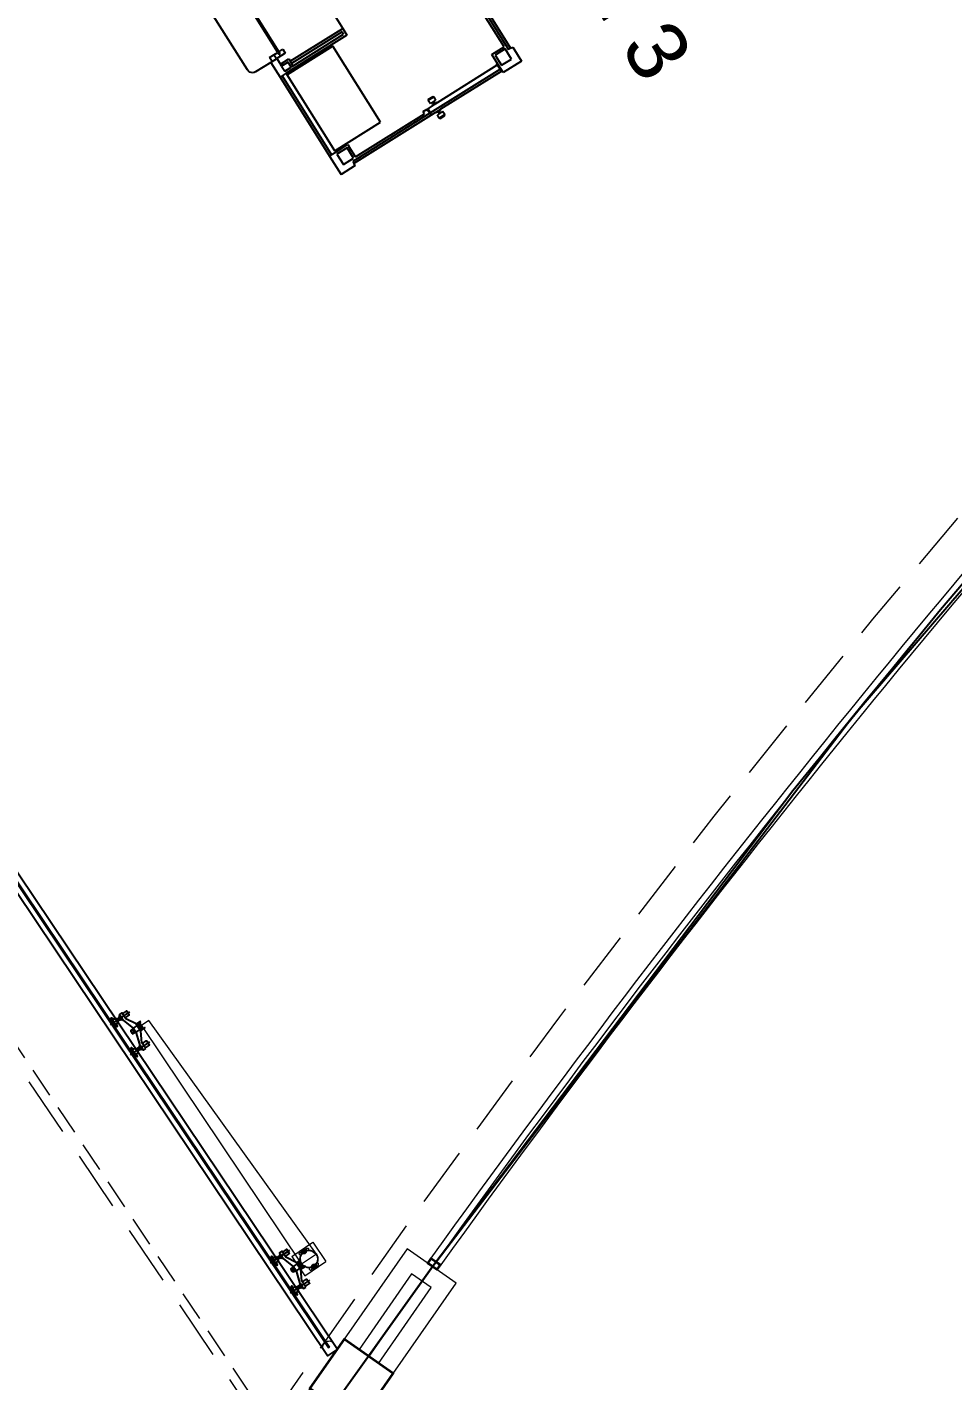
# Model space of a CAD drawing. Header units: metres. Extents: x 2 to 659295185, y -28 to 1124222152.
# Drawn here: x 655505.4 to 655513.14, y 1126177.63 to 1126188.94 of the extents above; entities that cross this region are included whole.
import ezdxf

# ---------------------------------------------------------------- set-up
doc = ezdxf.new("R2010")
doc.units = ezdxf.units.M
doc.header["$MEASUREMENT"] = 0
for name, pattern in [('CCSM_C1_CUERPO NS$0$CONTINUA', [0]), ('CCSM_XREF ESTRUCTURA15$0$RAYITAS', [0.375, 0.25, -0.125]), ('DASHED', [0.75, 0.5, -0.25])]:
    doc.linetypes.add(name, pattern=pattern)
doc.layers.get('0').update_dxf_attribs({"linetype": 'CONTINUOUS'})
doc.layers.add('CCSM_C1_CUERPO NS$0$A-AREAS COMERCIALES', color=151, linetype='CONTINUOUS', plot=False)
for name, color, linetype in [('CCSM_C1_CUERPO NS$0$A-ESTRUCTURA DE FACHADA DE VIDRIO', 5, 'CONTINUOUS'), ('CCSM_C1_CUERPO NS$0$A-FRENTE DE LOCAL', 4, 'CONTINUOUS'), ('CCSM_C1_CUERPO NS$0$A-MARCOS LOCALES', 4, 'CONTINUOUS'), ('CCSM_C1_CUERPO NS$0$A-PARED', 2, 'CCSM_C1_CUERPO NS$0$CONTINUA'), ('CCSM_C1_CUERPO NS$0$A-VIDRIO', 135, 'CONTINUOUS'), ('CCSM_XREF ESTRUCTURA15$0$E-PROYECCION TECHO', 9, 'CCSM_XREF ESTRUCTURA15$0$RAYITAS'), ('CCSM_XREF KIOSKOSE$0$Kiosco General', 154, 'CONTINUOUS'), ('CCSM_XREF KIOSKOSE$0$Kiosko de Inf', 42, 'CONTINUOUS'), ('modulo informacion', 7, 'CONTINUOUS'), ('SectionCutEdges', 1, 'CONTINUOUS')]:
    doc.layers.add(name, color=color, linetype=linetype)
doc.layers.add('CCSM_XREF ESTRUCTURA15$0$E-CA-COLUMNA', color=2, linetype='CONTINUOUS', lineweight=35)
doc.layers.add('CCSM_XREF ESTRUCTURA15$0$E-CN-COLUMNA', color=2, linetype='CONTINUOUS', lineweight=35)
doc.styles.add('CCSM_XREF KIOSKOSE$0$Standard', font='txt')

# ---------------------------------------------------------------- blocks, each defined once
blk = doc.blocks.new('CCSM_C1_CUERPO NS$0$MARCO LOCAL-COLUMNA')
for points in [[(-0.05, -0.05), (-0.05, 0), (0.05, 0), (0.05, -0.05)], [(-0.045, -0.045), (-0.045, -0.005), (0.045, -0.005), (0.045, -0.045)]]:
    blk.add_lwpolyline(points, close=True)
blk = doc.blocks.new('CCSM_C1_CUERPO NS$0$A$C682819FC')
for p, q in [((-0.018, 0.005), (-0.018, 0)), ((-0.007, 0.001), (-0.007, 0)), ((0.007, 0.001), (0.007, 0)), ((0.018, 0.005), (0.018, 0)), ((-0.167, -0.102), (-0.167, -0.114)), ((-0.163, -0.1), (-0.137, -0.1)), ((-0.159, -0.102), (-0.159, -0.114)), ((-0.15, -0.019), (-0.15, -0.213)), ((-0.142, -0.102), (-0.142, -0.114)), ((-0.133, -0.102), (-0.133, -0.114)), ((-0.021, -0.029), (-0.021, -0.069)), ((-0.021, -0.029), (-0.021, -0.069)), ((-0.017, -0.01), (-0.017, -0.023)), ((-0.017, -0.075), (-0.017, -0.096)), ((0.013, -0.009), (-0.013, -0.009)), ((0.013, -0.024), (-0.013, -0.024)), ((0.013, -0.073), (-0.013, -0.073)), ((-0.009, -0.005), (-0.006, -0.003)), ((-0.009, -0.005), (-0.009, -0.009)), ((-0.009, -0.005), (0.009, -0.005)), ((-0.009, -0.01), (-0.009, -0.023)), ((-0.009, -0.075), (-0.009, -0.096)), ((-0.006, -0.003), (0.006, -0.003)), ((0.009, -0.005), (0.006, -0.003)), ((0.009, -0.005), (0.009, -0.009)), ((0.009, -0.01), (0.009, -0.023)), ((0.009, -0.075), (0.009, -0.096)), ((0.017, -0.01), (0.017, -0.023)), ((0.017, -0.075), (0.017, -0.096)), ((0.021, -0.029), (0.021, -0.069)), ((0.133, -0.102), (0.133, -0.114)), ((0.133, -0.102), (0.133, -0.114)), ((0.163, -0.1), (0.137, -0.1)), ((0.163, -0.1), (0.137, -0.1)), ((0.142, -0.102), (0.142, -0.114)), ((0.142, -0.102), (0.142, -0.114)), ((0.15, -0.019), (0.15, -0.213)), ((0.15, -0.019), (0.15, -0.213)), ((0.159, -0.102), (0.159, -0.114)), ((0.159, -0.102), (0.159, -0.114)), ((0.167, -0.102), (0.167, -0.114)), ((0.167, -0.102), (0.167, -0.114)), ((-0.182, -0.172), (-0.187, -0.172)), ((-0.185, -0.175), (-0.185, -0.164)), ((-0.173, -0.147), (-0.127, -0.147)), ((-0.173, -0.177), (-0.127, -0.177)), ((-0.127, -0.186), (-0.173, -0.186)), ((-0.172, -0.147), (-0.172, -0.177)), ((-0.169, -0.154), (-0.169, -0.142)), ((-0.163, -0.116), (-0.137, -0.116)), ((-0.155, -0.136), (-0.145, -0.142)), ((-0.145, -0.136), (-0.155, -0.142)), ((-0.132, -0.154), (-0.132, -0.142)), ((-0.129, -0.177), (-0.129, -0.147)), ((-0.119, -0.172), (-0.113, -0.172)), ((-0.116, -0.175), (-0.116, -0.164)), ((0.119, -0.172), (0.113, -0.172)), ((0.119, -0.172), (0.113, -0.172)), ((0.116, -0.175), (0.116, -0.164)), ((0.116, -0.175), (0.116, -0.164)), ((0.173, -0.147), (0.127, -0.147)), ((0.173, -0.147), (0.127, -0.147)), ((0.173, -0.177), (0.127, -0.177)), ((0.173, -0.177), (0.127, -0.177)), ((0.127, -0.186), (0.173, -0.186)), ((0.127, -0.186), (0.173, -0.186)), ((0.129, -0.177), (0.129, -0.147)), ((0.129, -0.177), (0.129, -0.147)), ((0.132, -0.154), (0.132, -0.142)), ((0.132, -0.154), (0.132, -0.142)), ((0.163, -0.116), (0.137, -0.116)), ((0.163, -0.116), (0.137, -0.116)), ((0.145, -0.136), (0.155, -0.142)), ((0.155, -0.136), (0.145, -0.142)), ((0.145, -0.136), (0.155, -0.142)), ((0.155, -0.136), (0.145, -0.142)), ((0.169, -0.154), (0.169, -0.142)), ((0.169, -0.154), (0.169, -0.142)), ((0.172, -0.147), (0.172, -0.177)), ((0.172, -0.147), (0.172, -0.177)), ((0.182, -0.172), (0.187, -0.172)), ((0.182, -0.172), (0.187, -0.172)), ((0.185, -0.175), (0.185, -0.164)), ((0.185, -0.175), (0.185, -0.164))]:
    blk.add_line(p, q)
for points in [[(-0.029, 0.014), (-0.033, 0.014), (-0.033, -0.024, 0.414214), (-0.029, -0.029), (0.029, -0.029, 0.414214), (0.033, -0.024), (0.033, 0.014), (0.029, 0.014), (0.029, -0.024), (-0.029, -0.024)], [(-0.182, -0.172), (-0.184, -0.173, -0.236068), (-0.185, -0.173), (-0.187, -0.172), (-0.187, -0.169), (-0.182, -0.168)], [(-0.119, -0.172), (-0.117, -0.173, 0.236068), (-0.115, -0.173), (-0.113, -0.172), (-0.113, -0.169), (-0.119, -0.168)], [(0.119, -0.172), (0.117, -0.173, -0.236068), (0.115, -0.173), (0.113, -0.172), (0.113, -0.169), (0.119, -0.168)], [(0.119, -0.172), (0.117, -0.173, -0.236068), (0.115, -0.173), (0.113, -0.172), (0.113, -0.169), (0.119, -0.168)], [(0.182, -0.172), (0.184, -0.173, 0.236068), (0.185, -0.173), (0.187, -0.172), (0.187, -0.169), (0.182, -0.168)], [(0.182, -0.172), (0.184, -0.173, 0.236068), (0.185, -0.173), (0.187, -0.172), (0.187, -0.169), (0.182, -0.168)]]:
    blk.add_lwpolyline(points, format="xyb", close=True)
for points in [[(0.029, 0), (-0.029, 0)], [(-0.16, -0.116), (-0.16, -0.136), (-0.14, -0.136), (-0.14, -0.116)], [(-0.159, -0.116), (-0.159, -0.135), (-0.141, -0.135), (-0.141, -0.116)], [(0.16, -0.116), (0.16, -0.136), (0.14, -0.136), (0.14, -0.116)], [(0.16, -0.116), (0.16, -0.136), (0.14, -0.136), (0.14, -0.116)], [(0.159, -0.116), (0.159, -0.135), (0.141, -0.135), (0.141, -0.116)], [(0.159, -0.116), (0.159, -0.135), (0.141, -0.135), (0.141, -0.116)]]:
    blk.add_lwpolyline(points)
for points in [[(0.18, -0.077), (0.12, -0.077), (0.036, -0.029), (-0.036, -0.029), (-0.12, -0.077), (-0.18, -0.077), (-0.18, -0.1), (-0.12, -0.1), (-0.021, -0.069), (0.021, -0.069), (0.12, -0.1), (0.18, -0.1)], [(0.021, -0.069), (-0.021, -0.069), (-0.021, -0.073), (0.021, -0.073)], [(-0.173, -0.176), (-0.193, -0.176), (-0.193, -0.17), (-0.176, -0.167), (-0.173, -0.167)], [(-0.193, -0.176), (-0.193, -0.177), (-0.173, -0.177), (-0.173, -0.176)], [(-0.176, -0.177), (-0.176, -0.184), (-0.183, -0.192), (-0.179, -0.192), (-0.173, -0.186), (-0.173, -0.177)], [(-0.179, -0.192), (-0.173, -0.186), (-0.173, -0.177), (-0.127, -0.177), (-0.127, -0.186), (-0.121, -0.192)], [(-0.173, -0.147), (-0.173, -0.177), (-0.127, -0.177), (-0.127, -0.147), (-0.129, -0.146), (-0.172, -0.146)], [(-0.16, -0.136), (-0.16, -0.141), (-0.159, -0.142), (-0.141, -0.142), (-0.14, -0.141), (-0.14, -0.136)], [(-0.158, -0.142), (-0.158, -0.146), (-0.142, -0.146), (-0.142, -0.142)], [(-0.155, -0.136), (-0.155, -0.142), (-0.145, -0.142), (-0.145, -0.136)], [(-0.127, -0.176), (-0.107, -0.176), (-0.107, -0.17), (-0.124, -0.167), (-0.127, -0.167)], [(-0.107, -0.176), (-0.107, -0.177), (-0.127, -0.177), (-0.127, -0.176)], [(-0.124, -0.177), (-0.124, -0.184), (-0.117, -0.192), (-0.121, -0.192), (-0.127, -0.186), (-0.127, -0.177)], [(0.127, -0.176), (0.107, -0.176), (0.107, -0.17), (0.124, -0.167), (0.127, -0.167)], [(0.127, -0.176), (0.107, -0.176), (0.107, -0.17), (0.124, -0.167), (0.127, -0.167)], [(0.107, -0.176), (0.107, -0.177), (0.127, -0.177), (0.127, -0.176)], [(0.107, -0.176), (0.107, -0.177), (0.127, -0.177), (0.127, -0.176)], [(0.124, -0.177), (0.124, -0.184), (0.117, -0.192), (0.121, -0.192), (0.127, -0.186), (0.127, -0.177)], [(0.124, -0.177), (0.124, -0.184), (0.117, -0.192), (0.121, -0.192), (0.127, -0.186), (0.127, -0.177)], [(0.179, -0.192), (0.173, -0.186), (0.173, -0.177), (0.127, -0.177), (0.127, -0.186), (0.121, -0.192)], [(0.179, -0.192), (0.173, -0.186), (0.173, -0.177), (0.127, -0.177), (0.127, -0.186), (0.121, -0.192)], [(0.173, -0.147), (0.173, -0.177), (0.127, -0.177), (0.127, -0.147), (0.129, -0.146), (0.172, -0.146)], [(0.173, -0.147), (0.173, -0.177), (0.127, -0.177), (0.127, -0.147), (0.129, -0.146), (0.172, -0.146)], [(0.16, -0.136), (0.16, -0.141), (0.159, -0.142), (0.141, -0.142), (0.14, -0.141), (0.14, -0.136)], [(0.16, -0.136), (0.16, -0.141), (0.159, -0.142), (0.141, -0.142), (0.14, -0.141), (0.14, -0.136)], [(0.158, -0.142), (0.158, -0.146), (0.142, -0.146), (0.142, -0.142)], [(0.158, -0.142), (0.158, -0.146), (0.142, -0.146), (0.142, -0.142)], [(0.155, -0.136), (0.155, -0.142), (0.145, -0.142), (0.145, -0.136)], [(0.155, -0.136), (0.155, -0.142), (0.145, -0.142), (0.145, -0.136)], [(0.173, -0.176), (0.193, -0.176), (0.193, -0.17), (0.176, -0.167), (0.173, -0.167)], [(0.173, -0.176), (0.193, -0.176), (0.193, -0.17), (0.176, -0.167), (0.173, -0.167)], [(0.193, -0.176), (0.193, -0.177), (0.173, -0.177), (0.173, -0.176)], [(0.193, -0.176), (0.193, -0.177), (0.173, -0.177), (0.173, -0.176)], [(0.176, -0.177), (0.176, -0.184), (0.183, -0.192), (0.179, -0.192), (0.173, -0.186), (0.173, -0.177)], [(0.176, -0.177), (0.176, -0.184), (0.183, -0.192), (0.179, -0.192), (0.173, -0.186), (0.173, -0.177)]]:
    blk.add_lwpolyline(points, close=True)
for points in [[(-0.129, -0.077), (-0.129, -0.037, 0.414214), (-0.132, -0.034), (-0.169, -0.034, 0.414214), (-0.172, -0.037), (-0.172, -0.077)], [(0.129, -0.077), (0.129, -0.037, -0.414214), (0.132, -0.034), (0.169, -0.034, -0.414214), (0.172, -0.037), (0.172, -0.077)], [(0.129, -0.077), (0.129, -0.037, -0.414214), (0.132, -0.034), (0.169, -0.034, -0.414214), (0.172, -0.037), (0.172, -0.077)]]:
    blk.add_lwpolyline(points, format="xyb")
for centre, radius, start, end in [((-0.163, -0.106), 0.00622, 46.3972, 133.6028), ((-0.15, -0.123), 0.0223, 67.3801, 112.6199), ((-0.137, -0.106), 0.00622, 46.3972, 133.6028), ((-0.013, -0.015), 0.00622, 46.3972, 133.6028), ((-0.013, -0.018), 0.00622, 226.3972, 313.6028), ((-0.013, -0.079), 0.00622, 46.3972, 133.6028), ((-0.013, -0.091), 0.00622, 226.3972, 313.6028), ((0, -0.062), 0.0383, 243.3758, 296.6242), ((0, -0.031), 0.0223, 67.3801, 112.6199), ((0, -0.002), 0.0223, 247.3801, 292.6199), ((0, -0.095), 0.0223, 67.3801, 112.6199), ((0, -0.075), 0.0223, 247.3801, 292.6199), ((0.013, -0.015), 0.00622, 46.3972, 133.6028), ((0.013, -0.018), 0.00622, 226.3972, 313.6028), ((0.013, -0.079), 0.00622, 46.3972, 133.6028), ((0.013, -0.091), 0.00622, 226.3972, 313.6028), ((0.137, -0.106), 0.00622, 46.3972, 133.6028), ((0.137, -0.106), 0.00622, 46.3972, 133.6028), ((0.15, -0.123), 0.0223, 67.3801, 112.6199), ((0.15, -0.123), 0.0223, 67.3801, 112.6199), ((0.163, -0.106), 0.00622, 46.3972, 133.6028), ((0.163, -0.106), 0.00622, 46.3972, 133.6028), ((-0.163, -0.11), 0.00622, 226.3972, 313.6028), ((-0.15, -0.094), 0.0223, 247.3801, 292.6199), ((-0.137, -0.11), 0.00622, 226.3972, 313.6028), ((0.137, -0.11), 0.00622, 226.3972, 313.6028), ((0.137, -0.11), 0.00622, 226.3972, 313.6028), ((0.15, -0.094), 0.0223, 247.3801, 292.6199), ((0.15, -0.094), 0.0223, 247.3801, 292.6199), ((0.163, -0.11), 0.00622, 226.3972, 313.6028), ((0.163, -0.11), 0.00622, 226.3972, 313.6028)]:
    blk.add_arc(centre, radius, start, end)
blk = doc.blocks.new('CCSM_XREF ESTRUCTURA15$0$CCSM_COLUMNA REC')
at = {"layer": 'CCSM_XREF ESTRUCTURA15$0$E-CA-COLUMNA'}
blk.add_lwpolyline([(-0.25, -0.25), (0.25, -0.25), (0.25, 0.25), (-0.25, 0.25)], close=True, dxfattribs=at)
blk = doc.blocks.new('modulo informacion')
for p, q in [((398.862, -51.783), (398.143, -52.085)), ((398.862, -51.783), (398.854, -51.765)), ((398.878, -51.82), (398.862, -51.783)), ((399.038, -52.241), (398.864, -51.826)), ((399.038, -51.84), (399.056, -51.832)), ((399.618, -53.223), (399.038, -51.84)), ((396.32, -52.612), (397.878, -51.958)), ((397.891, -51.954), (397.878, -51.958)), ((397.904, -51.954), (397.891, -51.954)), ((397.916, -51.958), (397.904, -51.954)), ((397.928, -51.964), (397.916, -51.958)), ((397.937, -51.973), (397.928, -51.964)), ((397.943, -51.985), (397.937, -51.973)), ((397.943, -51.985), (398.002, -52.123)), ((398.094, -52.149), (398.075, -52.157)), ((398.143, -52.085), (398.135, -52.067)), ((398.158, -52.122), (398.143, -52.085)), ((398.172, -52.116), (398.346, -52.531)), ((398.023, -52.174), (397.986, -52.189)), ((398.025, -52.178), (398.023, -52.174)), ((398.346, -52.531), (399.038, -52.241)), ((396.299, -52.628), (396.309, -52.619)), ((396.309, -52.619), (396.32, -52.612)), ((396.29, -52.652), (396.293, -52.639)), ((396.29, -52.665), (396.29, -52.652)), ((396.293, -52.677), (396.29, -52.665)), ((396.293, -52.639), (396.299, -52.628)), ((396.351, -52.816), (396.293, -52.677)), ((398.209, -52.751), (398.331, -52.7)), ((398.136, -52.782), (396.727, -53.374)), ((398.153, -52.775), (398.136, -52.782)), ((398.142, -52.795), (398.136, -52.782)), ((398.154, -52.789), (398.142, -52.795)), ((398.193, -52.758), (398.153, -52.775)), ((398.155, -52.781), (398.153, -52.775)), ((398.172, -52.782), (398.154, -52.789)), ((398.154, -52.789), (398.154, -52.789)), ((398.154, -52.789), (398.155, -52.79)), ((398.154, -52.789), (398.154, -52.789)), ((398.206, -52.768), (398.155, -52.79)), ((398.169, -52.775), (398.155, -52.781)), ((398.196, -52.764), (398.169, -52.775)), ((398.172, -52.781), (398.169, -52.775)), ((398.206, -52.767), (398.172, -52.781)), ((398.206, -52.768), (398.172, -52.782)), ((398.172, -52.781), (398.172, -52.782)), ((398.209, -52.751), (398.193, -52.758)), ((398.193, -52.758), (398.196, -52.764)), ((398.215, -52.764), (398.206, -52.767)), ((398.206, -52.767), (398.206, -52.768)), ((398.206, -52.768), (398.206, -52.768)), ((398.215, -52.763), (398.209, -52.751)), ((396.225, -52.89), (395.506, -53.192)), ((396.225, -52.89), (396.217, -52.872)), ((396.241, -52.927), (396.225, -52.89)), ((396.401, -53.348), (396.227, -52.933)), ((396.305, -52.9), (396.324, -52.892)), ((396.372, -52.866), (396.409, -52.851)), ((396.374, -52.871), (396.372, -52.866)), ((396.291, -52.996), (396.283, -52.977)), ((395.506, -53.192), (395.498, -53.174)), ((395.521, -53.229), (395.506, -53.192)), ((395.535, -53.223), (395.709, -53.638)), ((399.618, -53.223), (399.637, -53.215)), ((395.423, -53.357), (395.405, -53.365)), ((395.718, -54.058), (395.423, -53.357)), ((395.542, -53.329), (395.549, -53.348)), ((395.709, -53.638), (396.401, -53.348)), ((396.654, -53.404), (396.533, -53.455)), ((396.67, -53.397), (396.654, -53.404)), ((396.659, -53.417), (396.654, -53.404)), ((396.672, -53.412), (396.659, -53.417)), ((396.711, -53.38), (396.67, -53.397)), ((396.673, -53.404), (396.67, -53.397)), ((396.674, -53.411), (396.672, -53.412)), ((396.672, -53.412), (396.672, -53.412)), ((396.672, -53.412), (396.673, -53.412)), ((396.672, -53.412), (396.672, -53.412)), ((396.724, -53.39), (396.673, -53.412)), ((396.687, -53.398), (396.673, -53.404)), ((396.69, -53.404), (396.674, -53.411)), ((396.674, -53.411), (396.674, -53.411)), ((396.714, -53.387), (396.687, -53.398)), ((396.69, -53.404), (396.687, -53.398)), ((396.724, -53.389), (396.69, -53.404)), ((396.724, -53.39), (396.69, -53.404)), ((396.69, -53.404), (396.69, -53.404)), ((396.727, -53.374), (396.711, -53.38)), ((396.711, -53.38), (396.714, -53.387)), ((396.732, -53.386), (396.724, -53.389)), ((396.724, -53.389), (396.724, -53.39)), ((396.724, -53.39), (396.724, -53.39)), ((396.732, -53.386), (396.727, -53.374)), ((399.21, -53.503), (399.565, -53.354)), ((399.573, -53.372), (399.565, -53.354)), ((396.622, -54.727), (399.176, -53.655)), ((396.626, -54.737), (399.18, -53.664)), ((396.626, -54.736), (399.18, -53.664)), ((396.633, -54.752), (399.187, -53.68)), ((396.633, -54.752), (399.187, -53.68)), ((396.639, -54.768), (399.193, -53.695)), ((396.639, -54.768), (399.193, -53.696)), ((396.646, -54.783), (399.2, -53.711)), ((396.646, -54.784), (399.2, -53.712)), ((396.652, -54.799), (399.206, -53.727)), ((396.653, -54.8), (399.207, -53.728)), ((396.659, -54.816), (399.213, -53.743)), ((396.659, -54.815), (399.213, -53.743)), ((396.663, -54.825), (399.217, -53.753)), ((396.666, -54.831), (399.22, -53.759)), ((399.285, -53.914), (399.244, -53.816)), ((399.262, -53.808), (399.255, -53.79)), ((399.308, -53.789), (399.301, -53.77)), ((399.368, -53.88), (399.327, -53.781)), ((399.281, -53.916), (399.281, -53.917)), ((399.368, -53.88), (399.285, -53.914)), ((399.373, -53.878), (399.373, -53.878)), ((395.719, -54.062), (395.986, -54.698)), ((395.727, -54.058), (395.733, -54.056)), ((395.727, -54.059), (395.727, -54.058)), ((395.747, -54.051), (395.729, -54.059)), ((395.733, -54.056), (395.742, -54.052)), ((395.733, -54.055), (395.734, -54.054)), ((395.733, -54.056), (395.733, -54.055)), ((395.734, -54.052), (395.735, -54.051)), ((395.734, -54.053), (395.734, -54.052)), ((395.734, -54.054), (395.734, -54.053)), ((395.735, -54.05), (395.736, -54.049)), ((395.735, -54.051), (395.735, -54.05)), ((395.735, -54.051), (395.735, -54.051)), ((395.736, -54.048), (395.737, -54.047)), ((395.736, -54.049), (395.736, -54.048)), ((395.737, -54.045), (395.738, -54.044)), ((395.737, -54.047), (395.737, -54.045)), ((395.738, -54.044), (395.739, -54.043)), ((395.741, -54.048), (395.739, -54.043)), ((395.742, -54.052), (395.741, -54.048)), ((395.742, -54.052), (395.746, -54.05)), ((395.746, -54.05), (395.759, -54.045)), ((395.746, -54.051), (395.746, -54.05)), ((395.756, -54.047), (395.759, -54.046)), ((395.759, -54.046), (395.759, -54.045)), ((395.773, -54.087), (395.778, -54.088)), ((395.778, -54.088), (395.784, -54.103)), ((395.825, -54.063), (395.796, -54.077)), ((395.804, -54.094), (395.796, -54.077)), ((395.832, -54.064), (395.825, -54.063)), ((395.825, -54.063), (395.846, -54.112)), ((395.832, -54.064), (395.85, -54.107)), ((395.66, -54.136), (395.664, -54.13)), ((395.66, -54.136), (395.678, -54.179)), ((395.664, -54.13), (395.694, -54.12)), ((395.664, -54.13), (395.685, -54.18)), ((395.678, -54.179), (395.685, -54.18)), ((395.685, -54.18), (395.714, -54.166)), ((395.702, -54.137), (395.694, -54.12)), ((395.702, -54.137), (395.722, -54.129)), ((395.706, -54.148), (395.702, -54.137)), ((395.706, -54.148), (395.726, -54.14)), ((395.714, -54.166), (395.706, -54.148)), ((395.718, -54.11), (395.715, -54.114)), ((395.715, -54.114), (395.722, -54.129)), ((395.722, -54.129), (395.726, -54.14)), ((395.732, -54.155), (395.726, -54.14)), ((395.737, -54.156), (395.732, -54.155)), ((395.804, -54.094), (395.784, -54.103)), ((395.789, -54.114), (395.784, -54.103)), ((395.808, -54.105), (395.789, -54.114)), ((395.795, -54.129), (395.789, -54.114)), ((395.792, -54.133), (395.795, -54.129)), ((395.808, -54.105), (395.804, -54.094)), ((395.816, -54.123), (395.808, -54.105)), ((395.846, -54.112), (395.816, -54.123)), ((395.85, -54.107), (395.846, -54.112)), ((396.49, -54.645), (396.135, -54.794)), ((396.023, -54.679), (396.024, -54.678)), ((396.023, -54.681), (396.023, -54.679)), ((396.023, -54.682), (396.023, -54.681)), ((396.023, -54.683), (396.023, -54.682)), ((396.024, -54.684), (396.023, -54.683)), ((396.024, -54.678), (396.025, -54.677)), ((396.025, -54.685), (396.024, -54.684)), ((396.025, -54.677), (396.026, -54.677)), ((396.026, -54.686), (396.025, -54.685)), ((396.026, -54.677), (396.027, -54.676)), ((396.027, -54.686), (396.026, -54.686)), ((396.027, -54.676), (396.029, -54.676)), ((396.029, -54.686), (396.027, -54.686)), ((396.029, -54.676), (396.03, -54.677)), ((396.03, -54.686), (396.029, -54.686)), ((396.03, -54.677), (396.031, -54.677)), ((396.031, -54.685), (396.03, -54.686)), ((396.031, -54.677), (396.032, -54.678)), ((396.032, -54.684), (396.031, -54.685)), ((396.032, -54.678), (396.033, -54.679)), ((396.033, -54.683), (396.032, -54.684)), ((396.033, -54.679), (396.033, -54.681)), ((396.033, -54.681), (396.033, -54.682)), ((396.033, -54.682), (396.033, -54.683)), ((396.135, -54.794), (396.143, -54.812)), ((396.671, -54.896), (396.664, -54.878)), ((396.648, -55.022), (396.607, -54.923)), ((396.625, -54.916), (396.618, -54.897)), ((396.731, -54.987), (396.648, -55.022)), ((396.731, -54.987), (396.69, -54.888)), ((396.736, -54.985), (396.736, -54.985)), ((396.644, -55.024), (396.644, -55.024))]:
    blk.add_line(p, q)
at = {"layer": 'SectionCutEdges'}
for p, q in [((398.854, -51.765), (399.02, -51.695)), ((399.02, -51.695), (399.075, -51.824)), ((398.135, -52.067), (398.854, -51.765)), ((398.172, -52.116), (398.864, -51.826)), ((398.878, -51.82), (398.864, -51.826)), ((398.924, -51.931), (398.878, -51.82)), ((398.988, -51.774), (398.896, -51.812)), ((398.896, -51.812), (398.935, -51.905)), ((399.027, -51.866), (398.988, -51.774)), ((399.075, -51.824), (399.056, -51.832)), ((399.035, -51.884), (398.924, -51.931)), ((398.935, -51.905), (399.027, -51.866)), ((399.027, -51.866), (399.035, -51.884)), ((399.584, -53.194), (399.035, -51.884)), ((399.056, -51.832), (399.637, -53.215)), ((398.007, -52.135), (397.97, -52.15)), ((397.97, -52.15), (397.986, -52.189)), ((398.002, -52.123), (398.135, -52.067)), ((398.002, -52.123), (398.007, -52.135)), ((398.023, -52.174), (398.007, -52.135)), ((398.075, -52.157), (398.025, -52.178)), ((398.107, -52.233), (398.075, -52.157)), ((398.14, -52.13), (398.094, -52.149)), ((398.094, -52.149), (398.118, -52.207)), ((398.164, -52.187), (398.14, -52.13)), ((398.172, -52.116), (398.158, -52.122)), ((398.158, -52.122), (398.391, -52.675)), ((396.424, -52.887), (398.001, -52.225)), ((398.005, -52.234), (396.428, -52.896)), ((397.986, -52.189), (398.001, -52.225)), ((398.001, -52.225), (398.019, -52.217)), ((398.001, -52.225), (398.005, -52.234)), ((398.023, -52.226), (398.005, -52.234)), ((398.005, -52.234), (398.02, -52.27)), ((398.019, -52.217), (398.023, -52.226)), ((398.02, -52.27), (398.057, -52.254)), ((398.025, -52.178), (398.023, -52.174)), ((398.057, -52.254), (398.025, -52.178)), ((398.13, -52.223), (398.107, -52.233)), ((398.118, -52.207), (398.164, -52.187)), ((398.13, -52.223), (398.149, -52.215)), ((398.331, -52.7), (398.13, -52.223)), ((398.172, -52.206), (398.149, -52.215)), ((398.149, -52.215), (398.341, -52.674)), ((398.172, -52.206), (398.164, -52.187)), ((398.365, -52.665), (398.172, -52.206)), ((398.391, -52.675), (398.331, -52.7)), ((398.341, -52.674), (398.365, -52.665)), ((396.351, -52.816), (396.217, -52.872)), ((396.351, -52.816), (396.356, -52.828)), ((396.356, -52.828), (396.393, -52.812)), ((396.356, -52.828), (396.372, -52.866)), ((396.393, -52.812), (396.409, -52.851)), ((396.217, -52.872), (395.498, -53.174)), ((395.535, -53.223), (396.227, -52.933)), ((396.241, -52.927), (396.227, -52.933)), ((396.473, -53.48), (396.241, -52.927)), ((396.305, -52.9), (396.259, -52.919)), ((396.259, -52.919), (396.283, -52.977)), ((396.283, -52.977), (396.329, -52.958)), ((396.329, -52.958), (396.305, -52.9)), ((396.374, -52.871), (396.324, -52.892)), ((396.324, -52.892), (396.356, -52.968)), ((396.374, -52.871), (396.372, -52.866)), ((396.406, -52.947), (396.374, -52.871)), ((396.424, -52.887), (396.406, -52.894)), ((396.406, -52.894), (396.41, -52.904)), ((396.443, -52.932), (396.406, -52.947)), ((396.409, -52.851), (396.424, -52.887)), ((396.41, -52.904), (396.428, -52.896)), ((396.428, -52.896), (396.424, -52.887)), ((396.428, -52.896), (396.443, -52.932)), ((396.314, -52.986), (396.291, -52.996)), ((396.291, -52.996), (396.484, -53.454)), ((396.333, -52.978), (396.314, -52.986)), ((396.507, -53.445), (396.314, -52.986)), ((396.356, -52.968), (396.333, -52.978)), ((396.333, -52.978), (396.533, -53.455)), ((395.498, -53.174), (395.332, -53.244)), ((395.386, -53.373), (395.332, -53.244)), ((395.503, -53.237), (395.411, -53.276)), ((395.411, -53.276), (395.45, -53.368)), ((395.542, -53.329), (395.503, -53.237)), ((395.535, -53.223), (395.521, -53.229)), ((395.521, -53.229), (395.568, -53.34)), ((399.474, -53.24), (399.584, -53.194)), ((399.52, -53.351), (399.474, -53.24)), ((399.592, -53.212), (399.5, -53.251)), ((399.5, -53.251), (399.539, -53.343)), ((399.631, -53.304), (399.592, -53.212)), ((399.637, -53.215), (399.655, -53.207)), ((399.655, -53.207), (399.709, -53.336)), ((395.405, -53.365), (395.386, -53.373)), ((395.699, -54.066), (395.405, -53.365)), ((395.45, -53.368), (395.542, -53.329)), ((395.457, -53.386), (395.549, -53.348)), ((395.457, -53.386), (395.72, -54.013)), ((395.568, -53.34), (395.549, -53.348)), ((396.164, -54.76), (399.52, -53.351)), ((399.573, -53.372), (399.218, -53.521)), ((399.539, -53.343), (399.52, -53.351)), ((399.539, -53.343), (399.631, -53.304)), ((399.58, -53.39), (399.573, -53.372)), ((399.709, -53.336), (399.58, -53.39)), ((396.533, -53.455), (396.473, -53.48)), ((396.484, -53.454), (396.507, -53.445)), ((399.127, -53.537), (399.21, -53.503)), ((399.218, -53.521), (399.21, -53.503)), ((399.218, -53.521), (399.327, -53.781)), ((399.127, -53.537), (396.573, -54.61)), ((399.171, -53.642), (399.127, -53.537)), ((399.199, -53.529), (399.153, -53.548)), ((399.153, -53.548), (399.255, -53.79)), ((399.301, -53.77), (399.199, -53.529)), ((396.617, -54.714), (399.171, -53.642)), ((399.179, -53.661), (396.625, -54.733)), ((399.171, -53.642), (399.176, -53.655)), ((399.176, -53.655), (399.179, -53.661)), ((399.179, -53.661), (399.18, -53.664)), ((399.18, -53.664), (399.18, -53.664)), ((399.187, -53.68), (399.18, -53.664)), ((399.187, -53.68), (399.187, -53.68)), ((399.193, -53.695), (399.187, -53.68)), ((399.193, -53.696), (399.193, -53.695)), ((399.2, -53.711), (399.193, -53.696)), ((399.2, -53.712), (399.2, -53.711)), ((399.206, -53.727), (399.2, -53.712)), ((399.207, -53.728), (399.206, -53.727)), ((399.213, -53.743), (399.207, -53.728)), ((399.213, -53.743), (399.217, -53.753)), ((399.213, -53.743), (399.213, -53.743)), ((399.22, -53.759), (399.217, -53.753)), ((399.244, -53.816), (399.22, -53.759)), ((399.262, -53.808), (399.244, -53.816)), ((399.255, -53.79), (399.301, -53.77)), ((399.308, -53.789), (399.262, -53.808)), ((399.327, -53.781), (399.308, -53.789)), ((395.718, -54.058), (395.699, -54.066)), ((395.719, -54.062), (395.701, -54.07)), ((395.701, -54.07), (395.718, -54.11)), ((395.735, -54.051), (395.718, -54.058)), ((395.719, -54.062), (395.727, -54.059)), ((395.72, -54.013), (395.739, -54.005)), ((395.727, -54.059), (395.746, -54.051)), ((395.741, -54.048), (395.735, -54.051)), ((395.739, -54.005), (395.754, -54.042)), ((395.754, -54.042), (395.741, -54.048)), ((395.746, -54.051), (395.756, -54.047)), ((395.773, -54.087), (395.756, -54.047)), ((395.792, -54.133), (395.773, -54.087)), ((395.737, -54.156), (395.718, -54.11)), ((395.737, -54.156), (395.968, -54.705)), ((396.023, -54.682), (395.792, -54.133)), ((396.03, -54.686), (396.118, -54.649)), ((396.118, -54.649), (396.164, -54.76)), ((396.49, -54.645), (396.573, -54.61)), ((396.49, -54.645), (396.498, -54.663)), ((396.562, -54.636), (396.516, -54.655)), ((396.516, -54.655), (396.618, -54.897)), ((396.664, -54.878), (396.562, -54.636)), ((396.573, -54.61), (396.617, -54.714)), ((395.952, -54.719), (396.03, -54.686)), ((396.021, -54.885), (395.952, -54.719)), ((395.986, -54.698), (395.968, -54.705)), ((395.986, -54.698), (396.023, -54.682)), ((396.107, -54.675), (396.015, -54.713)), ((396.015, -54.713), (396.053, -54.806)), ((396.053, -54.806), (396.146, -54.767)), ((396.146, -54.767), (396.107, -54.675)), ((396.498, -54.663), (396.143, -54.812)), ((396.607, -54.923), (396.498, -54.663)), ((396.617, -54.714), (396.622, -54.727)), ((396.625, -54.733), (396.622, -54.727)), ((396.625, -54.733), (396.626, -54.736)), ((396.626, -54.737), (396.626, -54.736)), ((396.633, -54.752), (396.626, -54.737)), ((396.633, -54.752), (396.633, -54.752)), ((396.639, -54.768), (396.633, -54.752)), ((396.639, -54.768), (396.639, -54.768)), ((396.646, -54.783), (396.639, -54.768)), ((396.15, -54.831), (396.021, -54.885)), ((396.143, -54.812), (396.15, -54.831)), ((396.618, -54.897), (396.664, -54.878)), ((396.646, -54.784), (396.646, -54.783)), ((396.652, -54.799), (396.646, -54.784)), ((396.653, -54.8), (396.652, -54.799)), ((396.659, -54.815), (396.653, -54.8)), ((396.659, -54.816), (396.659, -54.815)), ((396.659, -54.816), (396.663, -54.825)), ((396.663, -54.825), (396.666, -54.831)), ((396.666, -54.831), (396.69, -54.888)), ((396.625, -54.916), (396.607, -54.923)), ((396.671, -54.896), (396.625, -54.916)), ((396.69, -54.888), (396.671, -54.896))]:
    blk.add_line(p, q, dxfattribs=at)

msp = doc.modelspace()

# ---------------------------------------------------------------- linework, layer by layer
for points in [[(655524.5787, 1126195.7468), (655539.0051, 1126176.1587), (655518.8754, 1126161.3334), (655507.4987, 1126176.776), (655508.793, 1126178.5898), (655511.8034, 1126182.5641), (655513.0356, 1126184.0759), (655514.4291, 1126185.7131), (655515.1944, 1126186.5815), (655515.877, 1126187.3262), (655517.29, 1126188.8437), (655518.3436, 1126189.9339), (655520.0432, 1126191.6229), (655521.3865, 1126192.9001), (655522.237, 1126193.6837), (655523.1271, 1126194.4838), (655523.8599, 1126195.1278), (655524.5787, 1126195.7468), (655524.6051, 1126195.7109)], [(655515.8719, 1126187.3331), (655529.3428, 1126169.0426), (655518.8765, 1126161.332), (655507.5003, 1126176.7782), (655508.7948, 1126178.5886), (655512.3024, 1126183.1838), (655515.8719, 1126187.3331)]]:
    msp.add_lwpolyline(points)
at = {"color": 103}
msp.add_lwpolyline([(655507.9972, 1126177.8953), (655507.9141, 1126177.8395), (655504.8213, 1126182.4468), (655504.9043, 1126182.5026)], close=True, dxfattribs=at)
msp.add_lwpolyline([(655507.9972, 1126177.8953), (655507.9141, 1126177.8395), (655504.8213, 1126182.4468), (655504.9043, 1126182.5026)], close=True, dxfattribs=at)
at = {"layer": 'CCSM_C1_CUERPO NS$0$A-AREAS COMERCIALES', "lineweight": 5}
msp.add_lwpolyline([(655529.3428, 1126169.0426), (655515.8719, 1126187.3331, 0.0316405), (655508.2591, 1126177.8336), (655508.0543, 1126177.977), (655507.358, 1126176.9714), (655507.391, 1126176.9223), (655518.8753, 1126161.3334)], format="xyb", close=True, dxfattribs=at)
at = {"layer": 'CCSM_C1_CUERPO NS$0$A-ESTRUCTURA DE FACHADA DE VIDRIO', "lineweight": 5}
for p, q in [((655507.6167, 1126178.6698), (655507.7921, 1126178.7876)), ((655507.7921, 1126178.7876), (655507.9008, 1126178.6257)), ((655507.6167, 1126178.6698), (655507.7254, 1126178.5079)), ((655507.7417, 1126178.7266), (655507.693, 1126178.694)), ((655507.7254, 1126178.5079), (655507.9008, 1126178.6257)), ((655507.8253, 1126178.6021), (655507.7766, 1126178.5694)), ((655507.8253, 1126178.6021), (655507.7766, 1126178.5694))]:
    msp.add_line(p, q, dxfattribs=at)
at = {"layer": 'CCSM_C1_CUERPO NS$0$A-ESTRUCTURA DE FACHADA DE VIDRIO', "color": 3, "lineweight": 5}
msp.add_line((655507.821, 1126178.6896), (655507.6965, 1126178.606), dxfattribs=at)
msp.add_lwpolyline([(655507.821, 1126178.6896), (655507.821, 1126178.6896), (655506.4211, 1126180.6404), (655506.3588, 1126180.5986), (655507.6965, 1126178.606)], dxfattribs=at)
at = {"layer": 'CCSM_C1_CUERPO NS$0$A-ESTRUCTURA DE FACHADA DE VIDRIO', "lineweight": 5}
for points in [[(655507.7092, 1126178.6922), (655507.6941, 1126178.6821, -0.4142136), (655507.6796, 1126178.6849), (655507.6796, 1126178.6849, -0.4142136), (655507.6824, 1126178.6995), (655507.6975, 1126178.7096)], [(655507.7247, 1126178.7279), (655507.7397, 1126178.738, -0.4142136), (655507.7543, 1126178.7351), (655507.7543, 1126178.7351, -0.4142136), (655507.7514, 1126178.7205), (655507.7364, 1126178.7104)], [(655507.7811, 1126178.5851), (655507.7661, 1126178.575, 0.4142136), (655507.7632, 1126178.5604), (655507.7632, 1126178.5604, 0.4142136), (655507.7778, 1126178.5575), (655507.7928, 1126178.5676)], [(655507.7811, 1126178.5851), (655507.7661, 1126178.575, 0.4142136), (655507.7632, 1126178.5604), (655507.7632, 1126178.5604, 0.4142136), (655507.7778, 1126178.5575), (655507.7928, 1126178.5676)], [(655507.82, 1126178.5859), (655507.835, 1126178.596, 0.4142136), (655507.8379, 1126178.6106), (655507.8379, 1126178.6106, 0.4142136), (655507.8233, 1126178.6134), (655507.8083, 1126178.6033)], [(655507.82, 1126178.5859), (655507.835, 1126178.596, 0.4142136), (655507.8379, 1126178.6106), (655507.8379, 1126178.6106, 0.4142136), (655507.8233, 1126178.6134), (655507.8083, 1126178.6033)]]:
    msp.add_lwpolyline(points, format="xyb", dxfattribs=at)
for points in [[(655507.7259, 1126178.6967), (655507.7098, 1126178.6956), (655507.7009, 1126178.7089), (655507.708, 1126178.7234), (655507.724, 1126178.7245), (655507.733, 1126178.7111)], [(655507.7916, 1126178.5989), (655507.7845, 1126178.5844), (655507.7935, 1126178.571), (655507.8095, 1126178.5721), (655507.8166, 1126178.5866), (655507.8076, 1126178.5999)], [(655507.7916, 1126178.5989), (655507.7845, 1126178.5844), (655507.7935, 1126178.571), (655507.8095, 1126178.5721), (655507.8166, 1126178.5866), (655507.8076, 1126178.5999)]]:
    msp.add_lwpolyline(points, close=True, dxfattribs=at)
msp.add_lwpolyline([(655507.9041, 1126177.9532), (655507.9082, 1126177.956, -0.4142136), (655507.9637, 1126177.9451), (655507.9972, 1126177.8953), (655507.9141, 1126177.8395), (655507.8807, 1126177.8894, -0.4142136), (655507.8916, 1126177.9449), (655507.8958, 1126177.9477), (655507.9236, 1126177.9061), (655507.9319, 1126177.9117)], format="xyb", close=True, dxfattribs=at)
at = {"layer": 'CCSM_C1_CUERPO NS$0$A-ESTRUCTURA DE FACHADA DE VIDRIO', "linetype": 'CCSM_C1_CUERPO NS$0$CONTINUA', "lineweight": 5, "ltscale": 0.05}
for radius in [0.075, 0.0705]:
    msp.add_circle((655507.7587, 1126178.6478), radius, dxfattribs=at)
at = {"layer": 'CCSM_C1_CUERPO NS$0$A-ESTRUCTURA DE FACHADA DE VIDRIO', "lineweight": 5}
for centre, radius in [((655507.7169, 1126178.71), 0.0195), ((655507.7169, 1126178.71), 0.0124), ((655507.7169, 1126178.71), 0.0111), ((655507.8005, 1126178.5855), 0.0195), ((655507.8005, 1126178.5855), 0.0195), ((655507.8005, 1126178.5855), 0.0124), ((655507.8005, 1126178.5855), 0.0124), ((655507.8005, 1126178.5855), 0.0111), ((655507.8005, 1126178.5855), 0.0111)]:
    msp.add_circle(centre, radius, dxfattribs=at)
at = {"layer": 'CCSM_C1_CUERPO NS$0$A-FRENTE DE LOCAL', "lineweight": 5}
for centre, radius, start, end in [((655587.149, 1126122.3783), 96.484, 137.865049, 144.318506), ((655587.1513, 1126122.3764), 96.3869, 137.86507, 144.317641)]:
    msp.add_arc(centre, radius, start, end, dxfattribs=at)
at = {"layer": 'CCSM_C1_CUERPO NS$0$A-PARED', "lineweight": 5}
for points in [[(655508.4639, 1126177.6903), (655508.9881, 1126178.4472), (655508.5784, 1126178.7339), (655508.0543, 1126177.977)], [(655508.3406, 1126177.7757), (655508.7798, 1126178.4099), (655508.6159, 1126178.5246), (655508.1776, 1126177.8916)]]:
    msp.add_lwpolyline(points, dxfattribs=at)
at = {"layer": 'CCSM_C1_CUERPO NS$0$A-VIDRIO', "lineweight": 5}
for points in [[(655506.1915, 1126180.4863), (655504.8539, 1126182.479), (655504.8622, 1126182.4846), (655506.1998, 1126180.4919)], [(655507.5292, 1126178.4937), (655506.1915, 1126180.4864), (655506.1998, 1126180.4919), (655507.5375, 1126178.4993)], [(655507.9236, 1126177.9061), (655507.5292, 1126178.4937), (655507.5375, 1126178.4993), (655507.9319, 1126177.9117)]]:
    msp.add_lwpolyline(points, close=True, dxfattribs=at)
at = {"layer": 'CCSM_XREF ESTRUCTURA15$0$E-PROYECCION TECHO', "lineweight": 5}
msp.add_lwpolyline([(655504.1428, 1126168.2532), (655488.7466, 1126190.243), (655495.8427, 1126194.5525), (655508.5487, 1126175.6077, 0.0248195), (655504.1428, 1126168.2532)], format="xyb", dxfattribs=at)
at = {"layer": 'CCSM_XREF KIOSKOSE$0$Kiosco General', "linetype": 'DASHED', "lineweight": 5}
msp.add_lwpolyline([(655553.9844, 1126227.1727), (655561.0349, 1126215.6029, 0.1763536), (655507.3778, 1126177.2268), (655497.1024, 1126192.4818)], format="xyb", close=True, dxfattribs=at)

# ---------------------------------------------------------------- block references
at = {"layer": 'CCSM_C1_CUERPO NS$0$A-ESTRUCTURA DE FACHADA DE VIDRIO', "lineweight": 5, "rotation": 303.8733588791937}
for p in [(655506.3588, 1126180.5986), (655507.6965, 1126178.606)]:
    msp.add_blockref('CCSM_C1_CUERPO NS$0$A$C682819FC', p, dxfattribs=at)
at = {"layer": 'CCSM_C1_CUERPO NS$0$A-MARCOS LOCALES', "lineweight": 5, "rotation": 145.0203712867956}
msp.add_blockref('CCSM_C1_CUERPO NS$0$MARCO LOCAL-COLUMNA', (655508.7901, 1126178.5857), dxfattribs=at)
at = {"layer": 'CCSM_XREF ESTRUCTURA15$0$E-CN-COLUMNA', "lineweight": 5, "rotation": 55.0203718660178}
msp.add_blockref('CCSM_XREF ESTRUCTURA15$0$CCSM_COLUMNA REC', (655508.1158, 1126177.6288), dxfattribs=at)
at = {"layer": 'modulo informacion', "lineweight": 5, "rotation": 99.3084512535203}
msp.add_blockref('modulo informacion', (655519.4296, 1125788.9755), dxfattribs=at)

# ---------------------------------------------------------------- texts
at = {"layer": 'CCSM_XREF KIOSKOSE$0$Kiosko de Inf', "lineweight": 5, "insert": (655508.0474, 1126193.4238), "char_height": 0.2, "attachment_point": 1, "rotation": 301.96575, "style": 'CCSM_XREF KIOSKOSE$0$Standard'}
msp.add_mtext_dynamic_manual_height_columns('\\pt2.6;{\\fArial|b0|i0|c0|p34;\\H2.5x;INFORMACION 3}', width=7.561207, gutter_width=1, heights=[0], dxfattribs=at)

doc.saveas('drawing.dxf')
